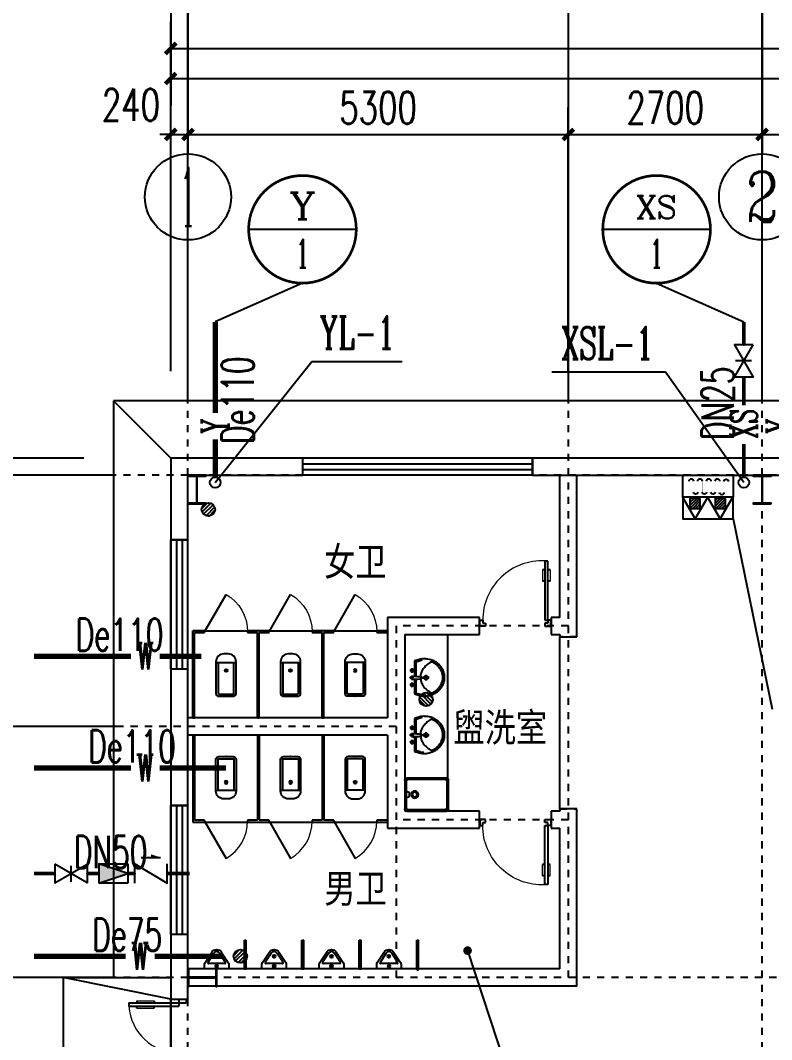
# Model space of a CAD drawing. Header units: millimetres. Extents: x 418357 to 841680, y 53918 to 109839.
# Drawn here: x 418362.52 to 418372.99, y 55149.1 to 55163.3 of the extents above; entities that cross this region are included whole.
import ezdxf
from ezdxf.enums import TextEntityAlignment as Align

# ---------------------------------------------------------------- set-up
doc = ezdxf.new("R2010")
doc.units = ezdxf.units.MM
doc.linetypes.add('DASH', pattern=[0.35, 0.25, -0.1])
doc.linetypes.add('DOTE', pattern=[2.42, 2, -0.2, 0.02, -0.2])
for name, color, linetype in [('0 - 梁柱', 3, 'Continuous'), ('AXIS', 171, 'Continuous'), ('AXIS_TEXT', 7, 'Continuous'), ('DIM_LEAD', 171, 'Continuous'), ('DIM_消防', 3, 'Continuous'), ('DIM_雨水', 3, 'Continuous'), ('DOTE', 8, 'DOTE'), ('EQUIP_地漏', 7, 'Continuous'), ('GROUND', 150, 'Continuous'), ('JZ__灭火器', 6, 'Continuous'), ('LATRINE', 6, 'Continuous'), ('LVTRY', 6, 'Continuous'), ('PIPE-污水', 6, 'Continuous'), ('PIPE-消防', 1, 'Continuous'), ('PIPE-给水', 3, 'Continuous'), ('PIPE-雨水', 4, 'Continuous'), ('PUB_TEXT', 7, 'Continuous'), ('S_WALL', 9, 'Continuous'), ('STAIR', 3, 'Continuous'), ('TEXT_污水', 7, 'Continuous'), ('TEXT_消防', 7, 'Continuous'), ('TEXT_给水', 7, 'Continuous'), ('TEXT_雨水', 7, 'Continuous'), ('TWT_TEXT', 7, 'Continuous'), ('VALVE_消防', 7, 'Continuous'), ('VALVE_给水', 7, 'Continuous'), ('VPIPE-消防', 1, 'Continuous'), ('VPIPE-雨水', 4, 'Continuous'), ('WALL', 9, 'Continuous'), ('WALL-PARAPET', 6, 'Continuous'), ('WINDOW', 8, 'Continuous')]:
    doc.layers.add(name, color=color, linetype=linetype)
doc.styles.add('_TCH_AXIS', font='COMPLEX', dxfattribs={"bigfont": 'GBCBIG'})
doc.styles.add('_TCH_DIM_T3', font='SIMPLEX', dxfattribs={"width": 0.705882, "bigfont": 'GBCBIG'})
doc.styles.add('_TWT_CIRCLE', font='COMPLEX', dxfattribs={"width": 1.1, "height": 3, "bigfont": 'HZTXT'})
doc.styles.add('_TWT_PIPEDN', font='SIMPLEX', dxfattribs={"width": 0.8, "height": 3, "bigfont": 'HZTXT'})
doc.styles.add('_TWT_PIPETEXT', font='COMPLEX', dxfattribs={"width": 0.8, "height": 2.5, "bigfont": 'HZTXT'})
doc.styles.add('_TWT_SERIAL', font='COMPLEX', dxfattribs={"width": 0.8, "height": 3, "bigfont": 'HZTXT'})
doc.styles.add('COMPLEX', font='COMPLEX')
doc.styles.add('宋体', font='', dxfattribs={"width": 0.8})
doc.styles.get('宋体').set_extended_font_data('SimSun')
doc.dimstyles.new('_TCH_ARCH&&150', dxfattribs={"dimtxt": 446.25, "dimasz": 150, "dimexe": 375, "dimexo": 450, "dimgap": 150, "dimtad": 1, "dimdec": 0, "dimzin": 0, "dimdsep": 46, "dimtxsty": '_TCH_DIM_T3', "dimblk": 'ARCHTICK', "dimcen": 0.09, "dimclrt": 7, "dimazin": 2, "dimtfac": 1, "dimtdec": 0, "dimtix": 1, "dimtmove": 2, "dimatfit": 3, "dimfxl": 0, "dimtolj": 1, "dimtzin": 0, "dimarcsym": 0})

# ---------------------------------------------------------------- blocks, each defined once
blk = doc.blocks.new('_AXISO')
blk.add_circle((0, 0), 0.5)
at = {"layer": 'AXIS_TEXT', "style": 'COMPLEX', "width": 1.041667}
blk.add_attdef('A', text='', height=0.56, dxfattribs=at).set_placement((-0.25, -0.28), (0.25, -0.28), align=Align.FIT)
blk = doc.blocks.new('_ArchTick')
at = {"color": 0, "linetype": 'ByBlock', "const_width": 0.4}
blk.add_lwpolyline([(-0.5, -0.5), (0.5, 0.5)], dxfattribs=at)
blk = doc.blocks.new('*D206')
at = {"layer": 'AXIS', "color": 0, "lineweight": -2}
for p, q in [((430593, 67272), (430593, 62397)), ((503073, 67272), (503073, 62397)), ((430593, 62772), (503073, 62772))]:
    blk.add_line(p, q, dxfattribs=at)
at = {"layer": 'Defpoints', "color": 0, "lineweight": -2}
for p in [(430593, 67722), (503073, 67722), (503073, 62772)]:
    blk.add_point(p, dxfattribs=at)
at = {"layer": 'AXIS', "color": 0, "lineweight": -2, "xscale": 150, "yscale": 150, "zscale": 150, "rotation": 180}
blk.add_blockref('_ArchTick', (430593, 62772), dxfattribs=at)
at = {"layer": 'AXIS', "color": 0, "lineweight": -2, "xscale": 150, "yscale": 150, "zscale": 150}
blk.add_blockref('_ArchTick', (503073, 62772), dxfattribs=at)
at = {"layer": 'AXIS', "color": 7, "insert": (466833, 63145), "char_height": 446.2, "attachment_point": 5, "style": '_TCH_DIM_T3'}
blk.add_mtext('\\A1;72480', dxfattribs=at)
blk = doc.blocks.new('A$C670E4FA6')
at = {"layer": '0 - 梁柱'}
h = blk.add_hatch(color=256, dxfattribs=at)
h.paths.add_polyline_path([(125, 0), (0, 0), (0, 12), (120, 12), (120, 200), (125, 200)])
h.paths.add_polyline_path([(250, 0), (125, 0), (125, 200), (130, 200), (130, 12), (250, 12)])
h.paths.add_polyline_path([(250, 388), (130, 388), (130, 200), (125, 200), (125, 400), (250, 400)])
h.paths.add_polyline_path([(125, 200), (120, 200), (120, 388), (0, 388), (0, 400), (125, 400)])
blk.add_lwpolyline([(0, 400), (0, 388), (120, 388), (120, 12), (0, 12), (0, 0), (250, 0), (250, 12), (130, 12), (130, 388), (250, 388), (250, 400)], close=True, dxfattribs=at)
blk = doc.blocks.new('消防软管卷盘')
blk.add_lwpolyline([(4963954, 151899), (4963954, 150312), (4964641, 150312), (4964641, 151899)], close=True)
for points, const_width in [([(4964134, 151704), (4964482, 151704)], 1), ([(4964134, 151566), (4964482, 151566)], 1), ([(4964134, 151428), (4964482, 151428)], 1), ([(4964134, 151290), (4964482, 151290)], 1), ([(4964134, 151152), (4964482, 151152)], 1), ([(4964134, 151014), (4964482, 151014)], 0.1), ([(4964134, 150876), (4964482, 150876)], 1), ([(4964134, 150738), (4964482, 150738)], 1), ([(4964150, 150600), (4964499, 150600)], 1), ([(4964150, 150462), (4964499, 150462)], 1)]:
    blk.add_lwpolyline(points, dxfattribs=dict(const_width=const_width))
for centre, start, end in [((4964134, 151636), 90, 270), ((4964134, 151360), 90, 270), ((4964482, 151498), 270, 90), ((4964134, 151084), 90, 270), ((4964482, 151222), 270, 90), ((4964134, 150808), 90, 270), ((4964482, 150946), 270, 90), ((4964150, 150532), 90, 270), ((4964499, 150670), 270, 90)]:
    blk.add_arc(centre, 69, start, end)
blk = doc.blocks.new('手提式干粉灭火器')
h = blk.add_hatch()
h.set_pattern_fill('ANSI31', color=256, scale=225.365854, style=0)
h.set_pattern_definition([(45, (276289.086, 185586.136), (-19.9197154, 19.9197154), [])])
h.paths.add_polyline_path([(72, 158), (-72, 158), (-72, 19), (72, 19)])
for points in [[(0, 303), (-175, 0), (175, 0)], [(-72, 19), (72, 19), (72, 158), (-72, 158)]]:
    blk.add_lwpolyline(points, close=True)
blk = doc.blocks.new('92623')
blk.add_lwpolyline([(8910066, 83014), (8909273, 83014), (8909273, 82670), (8910066, 82670)], close=True)
at = {"xscale": -0.5, "yscale": 0.5, "zscale": 0.5, "rotation": 89.99999999998747}
blk.add_blockref('消防软管卷盘', (8985223, 2565334), dxfattribs=at)
at = {"layer": 'JZ__灭火器', "xscale": 1.141071624, "yscale": 1.141071624, "zscale": 1.141071624, "rotation": 180}
for p in [(8909466, 83014), (8909863, 83014)]:
    blk.add_blockref('手提式干粉灭火器', p, dxfattribs=at)
blk = doc.blocks.new('$DorLib2D$00000011')
at = {"lineweight": 13}
for p, q in [((-0.4833, 0.3962), (-0.4833, 0.2346)), ((-0.4167, 0.3962), (-0.4167, 0.2346)), ((0.4167, 0.3962), (0.4167, 0.2346)), ((0.4833, 0.3962), (0.4833, 0.2346))]:
    blk.add_line(p, q, dxfattribs=at)
for p, q in [((-0.4833, 0.3962), (-0.4667, 0.3962)), ((-0.4667, 0.4709), (-0.4667, -0.0625)), ((-0.4667, 0.4709), (-0.4333, 0.4709)), ((-0.4333, 0.4709), (-0.4333, 0.0042)), ((-0.4167, 0.3962), (-0.4333, 0.3962)), ((0.4167, 0.3962), (0.4333, 0.3962)), ((0.4333, 0.4709), (0.4333, 0.0042)), ((0.4667, 0.4709), (0.4333, 0.4709)), ((0.4667, 0.4709), (0.4667, -0.0625)), ((0.4833, 0.3962), (0.4667, 0.3962)), ((-0.4833, 0.2346), (-0.4667, 0.2346)), ((-0.4167, 0.2346), (-0.4333, 0.2346)), ((0.4167, 0.2346), (0.4333, 0.2346)), ((0.4833, 0.2346), (0.4667, 0.2346)), ((-0.5, 0.0042), (-0.4333, 0.0042)), ((-0.5, 0.0042), (-0.5, -0.0625)), ((0.5, 0.0042), (0.4333, 0.0042)), ((0.5, 0.0042), (0.5, -0.0625)), ((-0.5, -0.0625), (-0.4667, -0.0625)), ((0.5, -0.0625), (0.4667, -0.0625))]:
    blk.add_line(p, q)
for centre, start, end in [((-0.4667, 0.0042), 0, 85.90396), ((0.4667, 0.0042), 94.09604, 180)]:
    blk.add_arc(centre, 0.4667, start, end, dxfattribs=at)
blk = doc.blocks.new('*D262')
at = {"layer": 'AXIS', "color": 0, "lineweight": -2}
for p, q in [((438794, 109047), (438794, 113922)), ((511274, 109047), (511274, 113922)), ((438794, 113547), (511274, 113547))]:
    blk.add_line(p, q, dxfattribs=at)
at = {"layer": 'Defpoints', "color": 0, "lineweight": -2}
for p in [(511274, 113547), (438794, 108597), (511274, 108597)]:
    blk.add_point(p, dxfattribs=at)
at = {"layer": 'AXIS', "color": 0, "lineweight": -2, "xscale": 150, "yscale": 150, "zscale": 150, "rotation": 180}
blk.add_blockref('_ArchTick', (438794, 113547), dxfattribs=at)
at = {"layer": 'AXIS', "color": 0, "lineweight": -2, "xscale": 150, "yscale": 150, "zscale": 150}
blk.add_blockref('_ArchTick', (511274, 113547), dxfattribs=at)
at = {"layer": 'AXIS', "color": 7, "insert": (475034, 113920), "char_height": 446.2, "attachment_point": 5, "style": '_TCH_DIM_T3'}
blk.add_mtext('\\A1;72480', dxfattribs=at)
blk = doc.blocks.new('*D263')
at = {"layer": 'AXIS', "color": 0, "lineweight": -2}
for p, q in [((438794, 109047), (438794, 112722)), ((439034, 109047), (439034, 112722)), ((438794, 112347), (438644, 112347)), ((438794, 112347), (439034, 112347)), ((439034, 112347), (439184, 112347))]:
    blk.add_line(p, q, dxfattribs=at)
at = {"layer": 'Defpoints', "color": 0, "lineweight": -2}
for p in [(439034, 112347), (438794, 108597), (439034, 108597)]:
    blk.add_point(p, dxfattribs=at)
at = {"layer": 'AXIS', "color": 0, "lineweight": -2, "xscale": 150, "yscale": 150, "zscale": 150}
blk.add_blockref('_ArchTick', (438794, 112347), dxfattribs=at)
at = {"layer": 'AXIS', "color": 0, "lineweight": -2, "xscale": 150, "yscale": 150, "zscale": 150, "rotation": 180}
blk.add_blockref('_ArchTick', (439034, 112347), dxfattribs=at)
at = {"layer": 'AXIS', "color": 7, "insert": (438239, 112760), "char_height": 446.2, "attachment_point": 5, "style": '_TCH_DIM_T3'}
blk.add_mtext('\\A1;240', dxfattribs=at)
blk = doc.blocks.new('*D264')
at = {"layer": 'AXIS', "color": 0, "lineweight": -2}
for p, q in [((439034, 109047), (439034, 112722)), ((444334, 109047), (444334, 112722)), ((439034, 112347), (444334, 112347))]:
    blk.add_line(p, q, dxfattribs=at)
at = {"layer": 'Defpoints', "color": 0, "lineweight": -2}
for p in [(444334, 112347), (439034, 108597), (444334, 108597)]:
    blk.add_point(p, dxfattribs=at)
at = {"layer": 'AXIS', "color": 0, "lineweight": -2, "xscale": 150, "yscale": 150, "zscale": 150, "rotation": 180}
blk.add_blockref('_ArchTick', (439034, 112347), dxfattribs=at)
at = {"layer": 'AXIS', "color": 0, "lineweight": -2, "xscale": 150, "yscale": 150, "zscale": 150}
blk.add_blockref('_ArchTick', (444334, 112347), dxfattribs=at)
at = {"layer": 'AXIS', "color": 7, "insert": (441684, 112720), "char_height": 446.2, "attachment_point": 5, "style": '_TCH_DIM_T3'}
blk.add_mtext('\\A1;5300', dxfattribs=at)
blk = doc.blocks.new('*D265')
at = {"layer": 'AXIS', "color": 0, "lineweight": -2}
for p, q in [((444334, 109047), (444334, 112722)), ((447034, 109047), (447034, 112722)), ((444334, 112347), (447034, 112347))]:
    blk.add_line(p, q, dxfattribs=at)
at = {"layer": 'Defpoints', "color": 0, "lineweight": -2}
for p in [(447034, 112347), (444334, 108597), (447034, 108597)]:
    blk.add_point(p, dxfattribs=at)
at = {"layer": 'AXIS', "color": 0, "lineweight": -2, "xscale": 150, "yscale": 150, "zscale": 150, "rotation": 180}
blk.add_blockref('_ArchTick', (444334, 112347), dxfattribs=at)
at = {"layer": 'AXIS', "color": 0, "lineweight": -2, "xscale": 150, "yscale": 150, "zscale": 150}
blk.add_blockref('_ArchTick', (447034, 112347), dxfattribs=at)
at = {"layer": 'AXIS', "color": 7, "insert": (445684, 112720), "char_height": 446.2, "attachment_point": 5, "style": '_TCH_DIM_T3'}
blk.add_mtext('\\A1;2700', dxfattribs=at)
blk = doc.blocks.new('*D266')
at = {"layer": 'AXIS', "color": 0, "lineweight": -2}
for p, q in [((447034, 109047), (447034, 112722)), ((455034, 109047), (455034, 112722)), ((447034, 112347), (455034, 112347))]:
    blk.add_line(p, q, dxfattribs=at)
at = {"layer": 'Defpoints', "color": 0, "lineweight": -2}
for p in [(455034, 112347), (447034, 108597), (455034, 108597)]:
    blk.add_point(p, dxfattribs=at)
at = {"layer": 'AXIS', "color": 0, "lineweight": -2, "xscale": 150, "yscale": 150, "zscale": 150, "rotation": 180}
blk.add_blockref('_ArchTick', (447034, 112347), dxfattribs=at)
at = {"layer": 'AXIS', "color": 0, "lineweight": -2, "xscale": 150, "yscale": 150, "zscale": 150}
blk.add_blockref('_ArchTick', (455034, 112347), dxfattribs=at)
at = {"layer": 'AXIS', "color": 7, "insert": (451034, 112720), "char_height": 446.2, "attachment_point": 5, "style": '_TCH_DIM_T3'}
blk.add_mtext('\\A1;8000', dxfattribs=at)
blk = doc.blocks.new('*D275')
at = {"layer": 'AXIS', "color": 0, "lineweight": -2}
for p, q in [((437584, 107837), (432709, 107837)), ((433084, 65357), (433084, 107837)), ((437584, 65357), (432709, 65357))]:
    blk.add_line(p, q, dxfattribs=at)
at = {"layer": 'Defpoints', "color": 0, "lineweight": -2}
for p in [(433084, 107837), (438034, 107837), (438034, 65357)]:
    blk.add_point(p, dxfattribs=at)
at = {"layer": 'AXIS', "color": 0, "lineweight": -2, "xscale": 150, "yscale": 150, "zscale": 150}
for p, rotation in [((433084, 107837), 90), ((433084, 65357), 270)]:
    blk.add_blockref('_ArchTick', p, dxfattribs=dict(at, rotation=rotation))
at = {"layer": 'AXIS', "color": 7, "insert": (432711, 86597), "char_height": 446.2, "attachment_point": 5, "rotation": 90, "style": '_TCH_DIM_T3'}
blk.add_mtext('\\A1;42480', dxfattribs=at)
blk = doc.blocks.new('*D281')
at = {"layer": 'AXIS', "color": 0, "lineweight": -2}
for p, q in [((437584, 100597), (433909, 100597)), ((434284, 93597), (434284, 100597)), ((437584, 93597), (433909, 93597))]:
    blk.add_line(p, q, dxfattribs=at)
at = {"layer": 'Defpoints', "color": 0, "lineweight": -2}
for p in [(434284, 100597), (438034, 100597), (438034, 93597)]:
    blk.add_point(p, dxfattribs=at)
at = {"layer": 'AXIS', "color": 0, "lineweight": -2, "xscale": 150, "yscale": 150, "zscale": 150}
for p, rotation in [((434284, 100597), 90), ((434284, 93597), 270)]:
    blk.add_blockref('_ArchTick', p, dxfattribs=dict(at, rotation=rotation))
at = {"layer": 'AXIS', "color": 7, "insert": (433911, 97097), "char_height": 446.2, "attachment_point": 5, "rotation": 90, "style": '_TCH_DIM_T3'}
blk.add_mtext('\\A1;7000', dxfattribs=at)
blk = doc.blocks.new('*D282')
at = {"layer": 'AXIS', "color": 0, "lineweight": -2}
for p, q in [((437584, 104097), (433909, 104097)), ((434284, 100597), (434284, 104097)), ((437584, 100597), (433909, 100597))]:
    blk.add_line(p, q, dxfattribs=at)
at = {"layer": 'Defpoints', "color": 0, "lineweight": -2}
for p in [(434284, 104097), (438034, 104097), (438034, 100597)]:
    blk.add_point(p, dxfattribs=at)
at = {"layer": 'AXIS', "color": 0, "lineweight": -2, "xscale": 150, "yscale": 150, "zscale": 150}
for p, rotation in [((434284, 104097), 90), ((434284, 100597), 270)]:
    blk.add_blockref('_ArchTick', p, dxfattribs=dict(at, rotation=rotation))
at = {"layer": 'AXIS', "color": 7, "insert": (433911, 102347), "char_height": 446.2, "attachment_point": 5, "rotation": 90, "style": '_TCH_DIM_T3'}
blk.add_mtext('\\A1;3500', dxfattribs=at)
blk = doc.blocks.new('*D283')
at = {"layer": 'AXIS', "color": 0, "lineweight": -2}
for p, q in [((437584, 107597), (433909, 107597)), ((434284, 104097), (434284, 107597)), ((437584, 104097), (433909, 104097))]:
    blk.add_line(p, q, dxfattribs=at)
at = {"layer": 'Defpoints', "color": 0, "lineweight": -2}
for p in [(434284, 107597), (438034, 107597), (438034, 104097)]:
    blk.add_point(p, dxfattribs=at)
at = {"layer": 'AXIS', "color": 0, "lineweight": -2, "xscale": 150, "yscale": 150, "zscale": 150}
for p, rotation in [((434284, 107597), 90), ((434284, 104097), 270)]:
    blk.add_blockref('_ArchTick', p, dxfattribs=dict(at, rotation=rotation))
at = {"layer": 'AXIS', "color": 7, "insert": (433911, 105847), "char_height": 446.2, "attachment_point": 5, "rotation": 90, "style": '_TCH_DIM_T3'}
blk.add_mtext('\\A1;3500', dxfattribs=at)
blk = doc.blocks.new('*D284')
at = {"layer": 'AXIS', "color": 0, "lineweight": -2}
for p, q in [((434284, 107837), (434284, 107987)), ((437584, 107837), (433909, 107837)), ((434284, 107597), (434284, 107837)), ((437584, 107597), (433909, 107597)), ((434284, 107597), (434284, 107447))]:
    blk.add_line(p, q, dxfattribs=at)
at = {"layer": 'Defpoints', "color": 0, "lineweight": -2}
for p in [(434284, 107837), (438034, 107837), (438034, 107597)]:
    blk.add_point(p, dxfattribs=at)
at = {"layer": 'AXIS', "color": 0, "lineweight": -2, "xscale": 150, "yscale": 150, "zscale": 150}
for p, rotation in [((434284, 107837), 270), ((434284, 107597), 90)]:
    blk.add_blockref('_ArchTick', p, dxfattribs=dict(at, rotation=rotation))
at = {"layer": 'AXIS', "color": 7, "insert": (433872, 108392), "char_height": 446.2, "attachment_point": 5, "rotation": 90, "style": '_TCH_DIM_T3'}
blk.add_mtext('\\A1;240', dxfattribs=at)
blk = doc.blocks.new('$TCHSYS$WIN2D')
for p, q in [((-0.5, 0.5), (0.5, 0.5)), ((-0.5, 0.5), (-0.5, -0.5)), ((0.5, 0.5), (0.5, -0.5)), ((0.5, 0.1667), (-0.5, 0.1667)), ((0.5, -0.1667), (-0.5, -0.1667)), ((-0.5, -0.5), (0.5, -0.5))]:
    blk.add_line(p, q)
blk = doc.blocks.new('$lvtry$00000192')
for p, q in [((-249, -114, 0), (-277, -200, 0)), ((-30, -114, 0), (-249, -114, 0)), ((-237, -138, 0), (-247, -166, 0)), ((-235, -138, 0), (-27, -138, 0)), ((-144, -84, 0), (-75, -83, 0)), ((-109, -118, 0), (-110, -49, 0)), ((-24, -72, 0), (-30, -109, 0)), ((-30, -109, 0), (-17, -212, 0)), ((-24, -72, 0), (0, -73, 0)), ((-24, -72, 0), (-17, -212, 0)), ((-23, -91, 0), (0, -91, 0)), ((24, -73, 0), (0, -73, 0)), ((23, -92, 0), (0, -91, 0)), ((24, -73, 0), (14, -212, 0)), ((30, -110, 0), (14, -212, 0)), ((24, -73, 0), (30, -110, 0)), ((26, -138, 0), (243, -138, 0)), ((256, -114, 0), (29, -114, 0)), ((75, -83, 0), (144, -82, 0)), ((110, -117, 0), (109, -48, 0)), ((243, -138, 0), (263, -192, 0)), ((243, -138, 0), (272, -216, 0)), ((283, -200, 0), (256, -114, 0)), ((-257, -192, 0), (-247, -166, 0)), ((-43, -272, 0), (43, -271, 0)), ((-18, -202, 0), (-1, -202, 0)), ((-17, -212, 0), (-1, -212, 0)), ((15, -203, 0), (-1, -202, 0)), ((14, -212, 0), (-1, -212, 0)), ((1, -314, 0), (0, -229, 0))]:
    blk.add_line(p, q)
for points in [[(-277, -200, 0.044851), (-282, -257, 0.06689), (-277, -296, 0.023023), (-257, -356, 0.044853), (-243, -386, 0.043799), (-215, -425, 0.044001), (-180, -459, 0.042834), (-139, -487, 0.043018), (-95, -507, 0.042273), (-47, -520, 0.042347), (2, -524, 0.04234), (52, -520, 0.042268), (100, -508, 0.043003), (144, -488, 0.042821), (185, -460, 0.043985), (220, -426, 0.043782), (249, -387, 0.044843), (273, -338, 0.059205), (283, -297, 0.030672), (287, -241, 0.04375), (283, -201, 0.001982), (283, -201, 0.000717), (283, -200)], [(-21, -200, 0.021783), (-40, -200, 0.043137), (-49, -201, 0.041783), (-92, -214, 0.044848), (-129, -233, 0.04131), (-155, -252, 0.026055), (-194, -290, 0.052783), (-228, -336, 0.159914), (-231, -349, 0.063485), (-229, -357, 0.0374), (-221, -373, 0.051256), (-198, -406, 0.043963), (-164, -440, 0.042872), (-127, -465, 0.042994), (-86, -483, 0.042296), (-43, -495, 0.042347), (2, -499, 0.042341), (47, -495, 0.042292), (91, -484, 0.04298), (132, -466, 0.042859), (169, -440, 0.043948), (202, -409, 0.046877), (227, -374, 0.041749), (235, -357, 0.059652), (238, -346, 0.177603), (234, -327, 0.063235), (189, -275, 0.024325), (146, -239, 0.043369), (120, -223, 0.042415), (76, -205, 0.050318), (38, -197, 0.034463), (33, -197, 0.015757), (19, -198, 0.015757)]]:
    blk.add_lwpolyline(points, format="xyb")
at = {"elevation": 0}
blk.add_lwpolyline([(-257, -192), (-264, -237), (-264, -241)], dxfattribs=at)
for centre, radius in [((-109, -83, 0), 23.8), ((-109, -83, 0), 14.2), ((110, -83, 0), 23.8), ((110, -83, 0), 14.2), ((0, -271, 0), 28.5), ((0, -271, 0), 19)]:
    blk.add_circle(centre, radius)
for centre, start, end in [((-1, -61, 0), 79.8328, 278.7823), ((1, -61, 0), 259.8328, 98.7823)]:
    blk.add_arc(centre, 6.83, start, end)
blk.add_point((0, -91, 0))
blk = doc.blocks.new('$DorLib2D$00000009')
for p, q in [((0.413, 0.905), (0.413, 0.081)), ((0.454, 0.905), (0.413, 0.905)), ((0.454, 0.081), (0.454, 0.905)), ((0.413, 0.782), (0.378, 0.782)), ((0.489, 0.782), (0.454, 0.782)), ((0.413, 0.624), (0.378, 0.624)), ((0.489, 0.624), (0.454, 0.624)), ((-0.494, 0.081), (-0.453, 0.081)), ((-0.494, -0.002), (-0.494, 0.081)), ((-0.453, 0.081), (-0.453, 0.039)), ((-0.453, 0.039), (-0.412, 0.039)), ((-0.412, 0.039), (-0.412, -0.002)), ((0.413, 0.081), (0.454, 0.081)), ((0.454, 0.039), (0.413, 0.039)), ((0.413, 0.039), (0.413, -0.002)), ((0.495, 0.081), (0.454, 0.081)), ((0.454, 0.081), (0.454, 0.039)), ((0.495, -0.002), (0.495, 0.081)), ((-0.494, -0.002), (-0.494, -0.002)), ((-0.412, -0.002), (-0.494, -0.002)), ((0.413, -0.002), (0.495, -0.002)), ((0.495, -0.002), (0.495, -0.002))]:
    blk.add_line(p, q)
at = {"lineweight": 13}
for p, q in [((0.378, 0.782), (0.378, 0.624)), ((0.489, 0.782), (0.489, 0.624))]:
    blk.add_line(p, q, dxfattribs=at)
blk.add_arc((0.372, 0.082), 0.825, 87.134, 180.0717, dxfattribs=at)
blk = doc.blocks.new('$TCHSYS$APDOOR2D')
blk.add_line((0.5, 0), (0, 0.866))
at = {"lineweight": 13}
blk.add_arc((0.5, 0), 1, 120, 180, dxfattribs=at)
blk = doc.blocks.new('$lvtry$00000200')
at = {"color": 0}
for p, q in [((-110, -40, 0), (-110, -470, 0)), ((100, -30, 0), (-100, -30, 0)), ((110, -470, 0), (110, -40, 0))]:
    blk.add_line(p, q, dxfattribs=at)
at = {"color": 0, "elevation": 0}
blk.add_lwpolyline([(100, 0), (-100, 0, 0.414214), (-140, -40), (-140, -480, 0.414214), (-30, -590), (30, -590, 0.414214), (140, -480), (140, -40, 0.414214)], format="xyb", close=True, dxfattribs=at)
blk.add_lwpolyline([(140, -470), (-140, -470)], dxfattribs=at)
at = {"color": 0}
blk.add_circle((0, -359, 0), 20, dxfattribs=at)
for centre, start, end in [((-100, -40, 0), 90, 180), ((100, -40, 0), 0, 90)]:
    blk.add_arc(centre, 10, start, end, dxfattribs=at)
for p in [(0, 0), (0, -359, 0)]:
    blk.add_point(p, dxfattribs=at)
blk = doc.blocks.new('$lvtry$00000135')
for p, q in [((-305, -430, 0), (-305, -30, 0)), ((-285, -420, 0), (-285, -40, 0)), ((-275, 0, 0), (275, 0, 0)), ((-265, -20, 0), (265, -20, 0)), ((285, -40, 0), (285, -420, 0)), ((305, -30, 0), (305, -430, 0)), ((285, -180, 0), (245, -198, 0)), ((245, -198, 0), (245, -263, 0)), ((245, -263, 0), (285, -280, 0)), ((275, -460, 0), (-275, -460, 0)), ((265, -440, 0), (-265, -440, 0))]:
    blk.add_line(p, q)
for radius in [50, 32.5]:
    blk.add_circle((165, -230, 0), radius)
for centre, radius, start, end in [((-275, -30, 0), 30, 90, 180), ((-265, -40, 0), 20, 90, 180), ((265, -40, 0), 20, 0, 90), ((275, -30, 0), 30, 0, 90), ((-265, -420, 0), 20, 180, 270), ((265, -420, 0), 20, 270, 0), ((-275, -430, 0), 30, 180, 270), ((275, -430, 0), 30, 270, 0)]:
    blk.add_arc(centre, radius, start, end)
blk.add_point((0, 0, 0))
blk = doc.blocks.new('$lvtry$00000219')
at = {"color": 0}
for p, q in [((-124, -91, 0), (-43, -216, 0)), ((-116, -76, 0), (116, -76, 0)), ((43, -216, 0), (124, -91, 0))]:
    blk.add_line(p, q, dxfattribs=at)
at = {"color": 0, "elevation": 0}
blk.add_lwpolyline([(69, -231, -0.57735), (-69, -231), (-162, -88, -0.145378), (-170, -61), (-170, 0), (170, 0), (170, -61, -0.145378), (162, -88)], format="xyb", close=True, dxfattribs=at)
at = {"color": 0}
for centre, radius in [((0, -38, 0), 17.7), ((0, -177, 0), 20)]:
    blk.add_circle(centre, radius, dxfattribs=at)
for centre, radius, start, end in [((-116, -86, 0), 10, 90, 213.0863), ((116, -86, 0), 10, 326.9137, 90), ((0, -191, 0), 50, 210, 330)]:
    blk.add_arc(centre, radius, start, end, dxfattribs=at)
for p in [(0, -38, 0), (0, -177, 0)]:
    blk.add_point(p, dxfattribs=at)
blk = doc.blocks.new('$VALVE$00000296')
for points in [[(-125, 72.2), (-125, -72.2), (125, 72.2), (125, -72.2), (-125, 72.2)], [(0, 60.2), (0, -63.6)]]:
    blk.add_lwpolyline(points)
for p in [(-125, 0), (125, 0)]:
    blk.add_point(p)
blk = doc.blocks.new('$TwtSys$00000141')
for p, q in [((-94, 8), (-10, 92)), ((-94, 8), (-10, 92)), ((-87, -35), (35, 87)), ((-87, -35), (35, 87)), ((-66, -66), (66, 66)), ((-66, -66), (66, 66)), ((-32, -87), (88, 33)), ((-32, -87), (88, 33)), ((11, -92), (92, -11)), ((11, -92), (92, -11))]:
    blk.add_line(p, q)
blk.add_circle((0, 0), 94)
blk.add_circle((0, 0), 94)
blk = doc.blocks.new('$VALVE$00000752')
for p, q in [((-112.5, 75), (112.5, 75)), ((112.5, 75), (112.5, -75)), ((112.5, -75), (-112.5, -75))]:
    blk.add_line(p, q)
blk.add_lwpolyline([(-112.5, -75), (112.5, 0), (-112.5, 75)], close=True)
for p in [(-112.5, 0), (112.5, 0)]:
    blk.add_point(p)
blk.add_solid([(-112.5, 75), (112.5, 0), (-112.5, -75)])
blk = doc.blocks.new('$VALVE$00000315')
blk.add_line((-75, 125), (75, 125))
blk.add_lwpolyline([(-125, -75), (-125, 75), (125, -75), (125, 75)])
for p in [(-125, 0), (125, 0)]:
    blk.add_point(p)
blk.add_solid([(0, 125), (0, 150), (75, 125)])
blk = doc.blocks.new('132423')
at = {"layer": 'AXIS', "lineweight": -2}
for p, q in [((430833, 67722), (430833, 61722)), ((438833, 67722), (438833, 61722))]:
    blk.add_line(p, q, dxfattribs=at)
at = {"layer": 'AXIS'}
ref = blk.add_blockref('_AXISO', (430833, 61122), dxfattribs=dict(at, xscale=1200, yscale=1200, zscale=1200))
ref.add_attrib('A', '1', dxfattribs={"layer": 'AXIS_TEXT', "height": 817.2, "style": '_TCH_AXIS', "width": 0.555556}).set_placement((430735.7, 60713.4), (430930.3, 60713.4), align=Align.FIT)
ref = blk.add_blockref('_AXISO', (438833, 61122), dxfattribs=dict(at, xscale=1200, yscale=1200, zscale=1200))
ref.add_attrib('A', '2', dxfattribs={"layer": 'AXIS_TEXT', "height": 698.9, "style": '_TCH_AXIS'}).set_placement((438600, 60772.5), (439066, 60772.5), align=Align.FIT)
dim = blk.add_aligned_dim(p1=(430593, 67722), p2=(503073, 67722), distance=-4950, dimstyle='_TCH_ARCH&&150', dxfattribs=at)
dim.commit()
dim.dimension.update_dxf_attribs({"geometry": '*D206', "text_midpoint": (466833, 63145.1)})
blk = doc.blocks.new('1325346')
at = {"color": 3}
blk.add_line((446630, 106991), (447174.3, 104336.8), dxfattribs=at)
at = {"layer": 'AXIS', "lineweight": -2}
for p, q in [((439034.4, 108597.2), (439034.4, 114597.2)), ((444334.4, 108597.2), (444334.4, 114597.2)), ((447034.4, 108597.2), (447034.4, 114597.2)), ((438034.4, 107597.2), (432034.4, 107597.2)), ((438034.4, 104097.2), (432034.4, 104097.2)), ((438034.4, 100597.2), (432034.4, 100597.2))]:
    blk.add_line(p, q, dxfattribs=at)
at = {"layer": 'DIM_LEAD', "lineweight": -2}
blk.add_line((442930.2, 100972.9), (443906.2, 98011.9), dxfattribs=at)
at = {"layer": 'DIM_LEAD', "const_width": 60}
blk.add_lwpolyline([(442920.8, 101001.4, 1), (442939.6, 100944.4, 1)], format="xyb", close=True, dxfattribs=at)
at = {"layer": 'DIM_消防', "lineweight": -2}
for p, q in [((441379.6, 111024.6), (439879.6, 111024.6)), ((446314.2, 111024.6), (444814.2, 111024.6)), ((445689.8, 109033.4), (444102.3, 109033.4)), ((446779.7, 107497.1), (445689.8, 109033.4))]:
    blk.add_line(p, q, dxfattribs=at)
at = {"layer": 'DIM_消防', "lineweight": -2, "const_width": 37.5}
for points in [[(441379.6, 111024.6, 1), (439879.6, 111024.6, 1)], [(446314.2, 111024.6, 1), (444814.2, 111024.6, 1)]]:
    blk.add_lwpolyline(points, format="xyb", close=True, dxfattribs=at)
at = {"layer": 'DIM_雨水', "lineweight": -2}
for p, q in [((439414.1, 107497.1), (440760.3, 109181.7)), ((440760.3, 109181.7), (442018, 109181.7))]:
    blk.add_line(p, q, dxfattribs=at)
at = {"layer": 'DOTE'}
for p, q in [((439034.4, 64597.2), (439034.4, 108597.2)), ((444334.4, 100597.2, -900), (444334.4, 108597.2, -900)), ((447034.4, 64597.2), (447034.4, 108597.2)), ((512034.4, 107597.2), (438034.4, 107597.2)), ((441934.4, 105497.2, -1800), (441934.4, 100597.2)), ((444334.4, 105497.2, -1800), (441934.4, 105497.2, -1800)), ((441934.4, 104097.2), (438034.4, 104097.2)), ((444334.4, 102797.2, -1800), (441934.4, 102797.2, -1800)), ((512034.4, 100597.2), (438034.4, 100597.2))]:
    blk.add_line(p, q, dxfattribs=at)
at = {"layer": 'GROUND', "color": 8, "lineweight": -2}
for p, q in [((437994.4, 108637.2), (437994.4, 100597.2)), ((471034.4, 108637.2), (437994.4, 108637.2)), ((438794.4, 107837.2), (437994.4, 108637.2)), ((438794.4, 107837.2), (438794.4, 100597.2)), ((471034.4, 107837.2), (438794.4, 107837.2))]:
    blk.add_line(p, q, dxfattribs=at)
at = {"layer": 'LATRINE', "lineweight": -2}
for p, q in [((439821.9, 100717.2), (439821.9, 101117.2)), ((439821.9, 101117.2), (439846.9, 101117.2)), ((439846.9, 100717.2), (439846.9, 101117.2)), ((440621.9, 100717.2), (440621.9, 101117.2)), ((440621.9, 101117.2), (440646.9, 101117.2)), ((440646.9, 100717.2), (440646.9, 101117.2)), ((441421.9, 100717.2), (441421.9, 101117.2)), ((441421.9, 101117.2), (441446.9, 101117.2)), ((441446.9, 100717.2), (441446.9, 101117.2)), ((442221.9, 100702.9), (442221.9, 101117.2)), ((442221.9, 101117.2), (442246.9, 101117.2)), ((442246.9, 100702.9), (442246.9, 101117.2)), ((439821.9, 100717.2), (439846.9, 100717.2)), ((440621.9, 100717.2), (440646.9, 100717.2)), ((441421.9, 100717.2), (441446.9, 100717.2)), ((442221.9, 100702.9), (442246.9, 100702.9))]:
    blk.add_line(p, q, dxfattribs=at)
at = {"layer": 'LVTRY', "lineweight": -2}
for p, q in [((439264.4, 105429.7), (439101.9, 105429.7)), ((439101.9, 104217.2), (439101.9, 105429.7)), ((439126.9, 105404.7), (439264.4, 105404.7)), ((439126.9, 104217.2), (439126.9, 105404.7)), ((439264.4, 105404.7), (439264.4, 105429.7)), ((439264.4, 105429.7, -1400), (439864.4, 105429.7, -1400)), ((440014.4, 105429.7), (439864.4, 105429.7)), ((439864.4, 105429.7), (439864.4, 105404.7)), ((439864.4, 105404.7), (440001.9, 105404.7)), ((440001.9, 104217.2), (440001.9, 105404.7)), ((440164.4, 105429.7), (440014.4, 105429.7)), ((440026.9, 104217.2), (440026.9, 105404.7)), ((440026.9, 105404.7), (440164.4, 105404.7)), ((440164.4, 105404.7), (440164.4, 105429.7)), ((440164.4, 105429.7, -1400), (440764.4, 105429.7, -1400)), ((440914.4, 105429.7), (440764.4, 105429.7)), ((440764.4, 105429.7), (440764.4, 105404.7)), ((440764.4, 105404.7), (440901.9, 105404.7)), ((440901.9, 104217.2), (440901.9, 105404.7)), ((441064.4, 105429.7), (440914.4, 105429.7)), ((440926.9, 104217.2), (440926.9, 105404.7)), ((440926.9, 105404.7), (441064.4, 105404.7)), ((441064.4, 105404.7), (441064.4, 105429.7)), ((441064.4, 105429.7, -1400), (441664.4, 105429.7, -1400)), ((441814.4, 105429.7), (441664.4, 105429.7)), ((441664.4, 105429.7), (441664.4, 105404.7)), ((441664.4, 105404.7), (441814.4, 105404.7)), ((441814.4, 105404.7), (441814.4, 105429.7)), ((439101.9, 104217.2), (439126.9, 104217.2)), ((440001.9, 104217.2), (440026.9, 104217.2)), ((440901.9, 104217.2), (440926.9, 104217.2)), ((439101.9, 103977.2), (439101.9, 102764.7)), ((439126.9, 103977.2), (439101.9, 103977.2)), ((439126.9, 103977.2), (439126.9, 102789.7)), ((440001.9, 103977.2), (440001.9, 102789.7)), ((440026.9, 103977.2), (440001.9, 103977.2)), ((440026.9, 103977.2), (440026.9, 102789.7)), ((440901.9, 103977.2), (440901.9, 102789.7)), ((440926.9, 103977.2), (440901.9, 103977.2)), ((440926.9, 103977.2), (440926.9, 102789.7)), ((439101.9, 102764.7), (439264.4, 102764.7)), ((439264.4, 102789.7), (439126.9, 102789.7)), ((439264.4, 102764.7), (439264.4, 102789.7)), ((439264.4, 102764.7, -1400), (439864.4, 102764.7, -1400)), ((440001.9, 102789.7), (439864.4, 102789.7)), ((439864.4, 102789.7), (439864.4, 102764.7)), ((439864.4, 102764.7), (440014.4, 102764.7)), ((440014.4, 102764.7), (440164.4, 102764.7)), ((440164.4, 102789.7), (440026.9, 102789.7)), ((440164.4, 102764.7), (440164.4, 102789.7)), ((440164.4, 102764.7, -1400), (440764.4, 102764.7, -1400)), ((440901.9, 102789.7), (440764.4, 102789.7)), ((440764.4, 102789.7), (440764.4, 102764.7)), ((440764.4, 102764.7), (440914.4, 102764.7)), ((440914.4, 102764.7), (441064.4, 102764.7)), ((441064.4, 102789.7), (440926.9, 102789.7)), ((441064.4, 102764.7), (441064.4, 102789.7)), ((441064.4, 102764.7, -1400), (441664.4, 102764.7, -1400)), ((441814.4, 102789.7), (441664.4, 102789.7)), ((441664.4, 102789.7), (441664.4, 102764.7)), ((441664.4, 102764.7), (441814.4, 102764.7)), ((441814.4, 102764.7), (441814.4, 102789.7))]:
    blk.add_line(p, q, dxfattribs=at)
at = {"layer": 'LVTRY'}
blk.add_line((442654.4, 103377.2, -1800), (442654.4, 105377.2, -1800), dxfattribs=at)
at = {"layer": 'PIPE-污水', "linetype": 'Continuous', "lineweight": -2, "ltscale": 1.5, "const_width": 75}
for points in [[(438238.5, 105075.8), (436888.2, 105075.8)], [(439218.1, 105075.8), (438639.9, 105075.8)], [(438238.5, 103518.6), (436888.2, 103518.6)], [(439564.4, 103518.6), (438639.9, 103518.6)], [(438166.6, 100894.2), (436888.2, 100894.2)], [(439514.4, 100894.2), (438568.1, 100894.2)]]:
    blk.add_lwpolyline(points, dxfattribs=at)
at = {"layer": 'PIPE-消防', "linetype": 'Continuous', "lineweight": -2, "ltscale": 1.5, "const_width": 52.5}
for points in [[(446779.7, 109416.6), (446779.7, 109733.9)], [(446779.7, 108572.1), (446779.7, 108966.6)], [(446779.7, 107572.1), (446779.7, 108033.5)]]:
    blk.add_lwpolyline(points, dxfattribs=at)
at = {"layer": 'PIPE-给水', "linetype": 'Continuous', "lineweight": -2, "ltscale": 1.5, "const_width": 52.5}
for points in [[(436888.2, 102046), (437177.9, 102046)], [(437627.9, 102046), (437791.9, 102046)], [(438196.9, 102046), (438293.5, 102046)], [(438743.5, 102046), (439057.5, 102046)]]:
    blk.add_lwpolyline(points, dxfattribs=at)
at = {"layer": 'PIPE-雨水', "linetype": 'Continuous', "lineweight": -2, "ltscale": 1.5, "const_width": 75}
for points in [[(439414.1, 108467.1), (439414.1, 109733.9)], [(439414.1, 107572.1), (439414.1, 108100)]]:
    blk.add_lwpolyline(points, dxfattribs=at)
at = {"layer": 'S_WALL', "color": 3}
for p, q in [((440629.6, 110274.6), (439414.1, 109733.9)), ((445564.2, 110274.6), (446779.7, 109733.9))]:
    blk.add_line(p, q, dxfattribs=at)
at = {"layer": 'STAIR', "color": 8, "lineweight": -2}
for p, q in [((437294.4, 100597.2), (437294.4, 98497.2)), ((437294.4, 100597.2), (438794.4, 100597.2)), ((438794.4, 100297.2), (437294.4, 100597.2)), ((438794.4, 100597.2), (438794.4, 98497.2))]:
    blk.add_line(p, q, dxfattribs=at)
at = {"layer": 'VPIPE-消防', "linetype": 'Continuous', "lineweight": -2}
blk.add_circle((446779.7, 107497.1), 75, dxfattribs=at)
at = {"layer": 'VPIPE-雨水', "linetype": 'Continuous', "lineweight": -2}
blk.add_circle((439414.1, 107497.1), 75, dxfattribs=at)
at = {"layer": 'WALL', "lineweight": -2}
for p, q in [((444214.4, 105617.2), (444214.4, 107597.2)), ((444454.4, 105497.2), (444454.4, 107597.2)), ((441814.4, 105617.2), (441814.4, 104217.2)), ((443094.4, 105617.2), (441814.4, 105617.2)), ((443094.4, 105377.2), (443094.4, 105617.2)), ((444214.4, 105617.2), (444094.4, 105617.2)), ((444094.4, 105617.2), (444094.4, 105377.2)), ((444454.4, 105347.2), (444454.4, 105497.2)), ((442054.4, 105377.2), (442054.4, 104097.2)), ((442054.4, 105377.2), (443094.4, 105377.2)), ((444094.4, 105377.2), (444214.4, 105377.2)), ((444214.4, 105377.2), (444214.4, 105347.2)), ((444214.4, 105347.2), (444454.4, 105347.2)), ((441814.4, 104217.2), (439034.4, 104217.2)), ((442054.4, 104097.2), (442054.4, 102917.2)), ((441814.4, 103977.2), (439034.4, 103977.2)), ((441814.4, 103977.2), (441814.4, 102677.2)), ((443094.4, 102917.2), (442054.4, 102917.2)), ((443094.4, 102677.2), (443094.4, 102917.2)), ((444214.4, 102917.2), (444094.4, 102917.2)), ((444094.4, 102917.2), (444094.4, 102677.2)), ((444454.4, 102947.2), (444214.4, 102947.2)), ((444214.4, 102947.2), (444214.4, 102917.2)), ((444454.4, 102797.2), (444454.4, 102947.2)), ((444454.4, 100477.2), (444454.4, 102797.2)), ((441814.4, 102677.2), (443094.4, 102677.2)), ((444094.4, 102677.2), (444214.4, 102677.2)), ((444214.4, 100717.2), (444214.4, 102677.2)), ((444214.4, 100717.2), (439034.4, 100717.2)), ((444454.4, 100477.2), (439034.4, 100477.2))]:
    blk.add_line(p, q, dxfattribs=at)
at = {"layer": 'WALL-PARAPET', "lineweight": -2}
for p, q in [((440634.4, 107837.2), (438794.4, 107837.2)), ((438794.4, 107837.2), (438794.4, 106697.2)), ((440634.4, 107597.2), (440634.4, 107837.2)), ((444334.4, 107837.2), (443834.4, 107837.2)), ((443834.4, 107837.2), (443834.4, 107597.2)), ((448634.4, 107837.2), (444334.4, 107837.2)), ((439034.4, 107597.2), (440634.4, 107597.2)), ((439034.4, 106697.2), (439034.4, 107597.2)), ((443834.4, 107597.2), (444334.4, 107597.2)), ((444334.4, 107597.2), (448634.4, 107597.2)), ((438794.4, 106697.2), (439034.4, 106697.2)), ((439034.4, 104897.2), (438794.4, 104897.2)), ((438794.4, 104897.2), (438794.4, 104097.2)), ((439034.4, 104097.2), (439034.4, 104897.2)), ((438794.4, 104097.2), (438794.4, 102997.2)), ((439034.4, 102997.2), (439034.4, 104097.2)), ((438794.4, 102997.2), (439034.4, 102997.2)), ((439034.4, 101197.2), (438794.4, 101197.2)), ((438794.4, 101197.2), (438794.4, 100597.2)), ((439034.4, 100597.2), (439034.4, 101197.2)), ((438794.4, 100597.2), (438794.4, 100297.2)), ((439034.4, 100297.2), (439034.4, 100597.2)), ((438794.4, 100297.2), (439034.4, 100297.2))]:
    blk.add_line(p, q, dxfattribs=at)
at = {"layer": 'WINDOW', "linetype": 'DASH', "lineweight": -2}
for p, q in [((444454.4, 105347.2), (444214.4, 105347.2)), ((444214.4, 102947.2), (444454.4, 102947.2))]:
    blk.add_line(p, q, dxfattribs=at)
at = {"layer": 'WINDOW', "lineweight": -2}
for p, q in [((444214.4, 102947.2, -1800), (444214.4, 105347.2, -1800)), ((438794.4, 98797.2), (438794.4, 100297.2))]:
    blk.add_line(p, q, dxfattribs=at)
at = {"xscale": 0.882, "yscale": 0.882, "zscale": 0.882}
blk.add_blockref('92623', (-7412048.6, 34076.1), dxfattribs=at)
at = {"layer": '0 - 梁柱'}
for p, rotation in [((439284.4, 107597.2), 180), ((447159.4, 107597.2), 180), ((439034.4, 100722.2), 270)]:
    blk.add_blockref('A$C670E4FA6', p, dxfattribs=dict(at, rotation=rotation))
at = {"layer": 'EQUIP_地漏', "lineweight": -2}
for p in [(439318.1, 107121.2), (439764.4, 100894.2)]:
    blk.add_blockref('$TwtSys$00000141', p, dxfattribs=at)
at = {"layer": 'EQUIP_地漏', "lineweight": -2, "rotation": 270}
blk.add_blockref('$TwtSys$00000141', (442352.1, 104474.5), dxfattribs=at)
at = {"layer": 'LVTRY', "xscale": -600, "zscale": 25}
for p, yscale in [((439564.4, 105417.2), 600), ((440464.4, 105417.2), 600), ((441364.4, 105417.2), 600), ((439564.4, 102777.2), -600), ((440464.4, 102777.2), -600), ((441364.4, 102777.2), -600)]:
    blk.add_blockref('$TCHSYS$APDOOR2D', p, dxfattribs=dict(at, yscale=yscale))
at = {"layer": 'LVTRY'}
for name, p, rotation in [('$lvtry$00000200', (439564.4, 104517.2, -2200), 180.0000000000001), ('$lvtry$00000200', (440464.4, 104517.2, -2200), 180.0000000000001), ('$lvtry$00000219', (439434.4, 100717.2, -1800), 179.9999999999999), ('$lvtry$00000219', (440234.4, 100717.2, -1800), 179.9999999999999), ('$lvtry$00000219', (441034.4, 100717.2, -1800), 179.9999999999999), ('$lvtry$00000219', (441834.4, 100717.2, -1800), 179.9999999999999)]:
    blk.add_blockref(name, p, dxfattribs=dict(at, rotation=rotation))
at = {"layer": 'LVTRY', "yscale": -1}
blk.add_blockref('$lvtry$00000200', (441364.4, 104517.2, -2200), dxfattribs=at)
at = {"layer": 'LVTRY', "xscale": 0.9107142857142857, "yscale": 1.023255813953488, "rotation": 90.00000000004337}
for p in [(442074.4, 104776.8, -1800), (442074.4, 103976.8, -1800)]:
    blk.add_blockref('$lvtry$00000192', p, dxfattribs=at)
at = {"layer": 'LVTRY', "yscale": -1, "rotation": 180}
for name, p in [('$lvtry$00000200', (439564.4, 103677.2, -2200)), ('$lvtry$00000200', (440464.4, 103677.2, -2200)), ('$lvtry$00000135', (442359.4, 103377.2, -1800))]:
    blk.add_blockref(name, p, dxfattribs=at)
at = {"layer": 'LVTRY'}
blk.add_blockref('$lvtry$00000200', (441364.4, 103677.2, -2200), dxfattribs=at)
at = {"layer": 'VALVE_消防', "lineweight": -2, "xscale": -1.8, "yscale": -1.8, "zscale": 1.8, "rotation": 89.99999999999999}
blk.add_blockref('$VALVE$00000296', (446779.7, 109191.6), dxfattribs=at)
at = {"layer": 'VALVE_给水', "lineweight": -2, "xscale": 1.8, "yscale": 1.8, "zscale": 1.8}
for name, p in [('$VALVE$00000315', (438518.5, 102046)), ('$VALVE$00000296', (437402.9, 102046)), ('$VALVE$00000752', (437994.4, 102046))]:
    blk.add_blockref(name, p, dxfattribs=at)
at = {"layer": 'WINDOW'}
for name, p, xscale, yscale, zscale in [('$TCHSYS$WIN2D', (442234.4, 107717.2), -3200, -240, -3200), ('$DorLib2D$00000009', (443594.4, 105497.2), 1000, 1000, 1000), ('$DorLib2D$00000009', (443594.4, 102797.2), 1000, -1000, 1000)]:
    blk.add_blockref(name, p, dxfattribs=dict(at, xscale=xscale, yscale=yscale, zscale=zscale))
at = {"layer": 'WINDOW', "rotation": 90}
for name, p, xscale, yscale, zscale in [('$TCHSYS$WIN2D', (438914.4, 105797.2), 1800, -240, 1800), ('$TCHSYS$WIN2D', (438914.4, 102097.2), 1800, -240, 1800), ('$DorLib2D$00000011', (438914.4, 99547.2), 1500, 1500, 1500)]:
    blk.add_blockref(name, p, dxfattribs=dict(at, xscale=xscale, yscale=yscale, zscale=zscale))
at = {"layer": 'DIM_消防', "color": 7, "lineweight": -2, "style": '_TWT_CIRCLE'}
for s, height, p, p2 in [('Y', 372.7, (440444.1, 111166.2), (440815.1, 111166.2)), ('XS', 317.96, (445281.1, 111175.2), (445847.4, 111175.2)), ('1', 400, (440535.3, 110487), (440723.9, 110487)), ('1', 400, (445469.9, 110487), (445658.5, 110487))]:
    blk.add_text(s, height=height, dxfattribs=at).set_placement(p, p2, align=Align.FIT)
at = {"layer": 'PUB_TEXT', "lineweight": -2, "style": '宋体', "width": 0.8}
for s, p in [('女卫', (440931.4, 106194.7, -1800)), ('盥洗室', (442733.4, 103884.7, -1800)), ('男卫', (440934.1, 101639.7, -1800))]:
    blk.add_text(s, height=398.73, dxfattribs=at).set_placement(p)
at = {"layer": 'TEXT_污水', "linetype": 'Continuous', "lineweight": -2, "style": '_TWT_PIPEDN', "width": 0.64}
for s, p in [('De110', (437470.3, 105150.8)), ('De110', (437643.5, 103593.6)), ('De75', (437700.7, 100969.2))]:
    blk.add_text(s, height=450, dxfattribs=at).set_placement(p)
at = {"layer": 'TEXT_污水', "lineweight": -2, "style": '_TWT_PIPETEXT', "width": 0.64}
for p in [(438313.5, 104888.3), (438313.5, 103331.1), (438241.6, 100706.7)]:
    blk.add_text('W', height=375, dxfattribs=at).set_placement(p)
at = {"layer": 'TEXT_消防', "linetype": 'Continuous', "lineweight": -2, "style": '_TWT_PIPEDN', "width": 0.64}
blk.add_text('DN25', height=450, rotation=90, dxfattribs=at).set_placement((446640.5, 108087.5))
at = {"layer": 'TEXT_消防', "lineweight": -2, "style": '_TWT_PIPETEXT', "width": 0.64}
blk.add_text('XS', height=375, rotation=90, dxfattribs=at).set_placement((446967.2, 108108.5))
at = {"layer": 'TEXT_给水', "linetype": 'Continuous', "lineweight": -2, "style": '_TWT_PIPEDN', "width": 0.64}
blk.add_text('DN50', height=450, dxfattribs=at).set_placement((437444.9, 102121))
at = {"layer": 'TEXT_雨水', "linetype": 'Continuous', "lineweight": -2, "style": '_TWT_PIPEDN', "width": 0.64}
blk.add_text('De110', height=450, rotation=90, dxfattribs=at).set_placement((439952.6, 108032.6))
at = {"layer": 'TEXT_雨水', "lineweight": -2, "style": '_TWT_PIPETEXT', "width": 0.64}
for p in [(439601.6, 108175), (447476.6, 108175)]:
    blk.add_text('Y', height=375, rotation=90, dxfattribs=at).set_placement(p)
at = {"layer": 'TWT_TEXT', "lineweight": -2, "style": '_TWT_SERIAL', "width": 0.64}
for s, p in [('YL-1', (440868.2, 109361.7)), ('XSL-1', (444237.3, 109213.4))]:
    blk.add_text(s, height=450, dxfattribs=at).set_placement(p)
at = {"layer": 'AXIS'}
for p1, p2, distance, picture, middle in [((438794.4, 108597.2), (511274.4, 108597.2), 4950, '*D262', (475034.4, 113920.3)), ((439034.4, 108597.2), (444334.4, 108597.2), 3750, '*D264', (441684.4, 112720.3)), ((444334.4, 108597.2), (447034.4, 108597.2), 3750, '*D265', (445684.4, 112720.3)), ((447034.4, 108597.2), (455034.4, 108597.2), 3750, '*D266', (451034.4, 112720.3)), ((438034.4, 65357.2), (438034.4, 107837.2), 4950, '*D275', (432711.3, 86597.2)), ((438034.4, 104097.2), (438034.4, 107597.2), 3750, '*D283', (433911.3, 105847.2)), ((438034.4, 100597.2), (438034.4, 104097.2), 3750, '*D282', (433911.3, 102347.2)), ((438034.4, 93597.2), (438034.4, 100597.2), 3750, '*D281', (433911.3, 97097.2))]:
    dim = blk.add_aligned_dim(p1=p1, p2=p2, distance=distance, dimstyle='_TCH_ARCH&&150', dxfattribs=at)
    dim.commit()
    dim.dimension.update_dxf_attribs({"geometry": picture, "text_midpoint": middle})
for base, p1, p2, angle, picture, middle in [((439034.4, 112347.2), (438794.4, 108597.2), (439034.4, 108597.2), 0, '*D263', (438239.4, 112759.7)), ((434284.4, 107837.2), (438034.4, 107597.2), (438034.4, 107837.2), 90, '*D284', (433871.9, 108392.2))]:
    dim = blk.add_linear_dim(base=base, p1=p1, p2=p2, angle=angle, dimstyle='_TCH_ARCH&&150', dxfattribs=at)
    dim.commit()
    dim.dimension.update_dxf_attribs({"geometry": picture, "text_midpoint": middle, "dimtype": 161})

msp = doc.modelspace()

# ---------------------------------------------------------------- block references
at = {"layer": 'Defpoints', "lineweight": -2, "xscale": 0.001, "yscale": 0.001, "zscale": 0.001}
for name, p in [('132423', (417934.025, 55099.718)), ('1325346', (417925.824, 55049.363))]:
    msp.add_blockref(name, p, dxfattribs=at)

doc.saveas('drawing.dxf')
